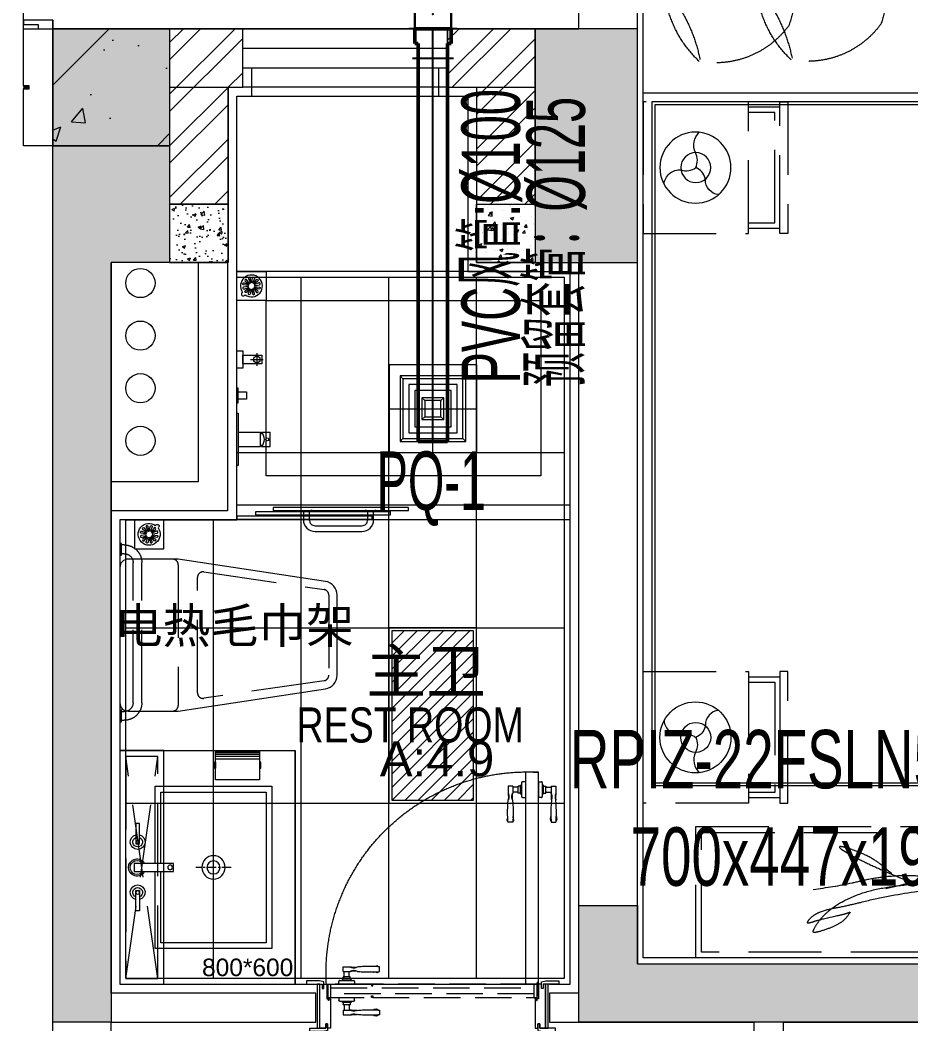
# Model space of a CAD drawing. Extents: x 288658 to 330658, y -27457 to 31943.
# Drawn here: x 293780 to 296827, y 20289 to 23725 of the extents above; entities that cross this region are included whole.
import ezdxf
from ezdxf.enums import TextEntityAlignment as Align

# ---------------------------------------------------------------- set-up
doc = ezdxf.new("R2010")
doc.units = 0
doc.header["$LTSCALE"] = 1000
for name, pattern in [('ACAD_ISO03W100', [30, 12, -18]), ('CENTER', [50.8, 31.75, -6.35, 6.35, -6.35]), ('DASH', [0.35, 0.25, -0.1]), ('M-HIDDEN', [1.875, 1.25, -0.625])]:
    doc.linetypes.add(name, pattern=pattern)
doc.layers.get('0').update_dxf_attribs({"color": 8, "lineweight": 13})
doc.layers.get('Defpoints').update_dxf_attribs({"color": 8, "lineweight": 13})
for name, color, linetype, lineweight in [('__附着_S88-LYGC-YTC-10_SEN147J2_设计区$0$PUB_HATCH', 8, 'Continuous', 13), ('A_SURFACE', 8, 'Continuous', 13), ('ACS_PFG_F2', 31, 'Continuous', 50), ('AD-建筑尺寸', 8, 'Continuous', 13), ('AD-玻璃幕墙、窗', 8, 'Continuous', 13), ('CMDLJ_BZ_SWJ', 3, 'Continuous', 0), ('DOOR', 8, 'Continuous', 13), ('DQ-GZ', 8, 'Continuous', 13), ('DQ-GZ-DASH', 8, 'DASH', 13), ('DQ-GZ-HATCH', 8, 'Continuous', 13), ('E_WINDOW', 8, 'Continuous', 13), ('FC-FLOOR DRAIN【地漏】', 8, 'Continuous', 13), ('FC-分界线', 8, 'Continuous', 13), ('FF-DOOR【门】', 8, 'Continuous', 13), ('FF-DOOR【门套】', 8, 'Continuous', 13), ('FF-FINISH【完成面】', 8, 'Continuous', 13), ('FF-固定家具(吊柜不落地、不到顶)', 8, 'Continuous', 13), ('FF-固定家具(矮柜落地、不到顶)', 8, 'Continuous', 13), ('FF-平面灯具', 8, 'Continuous', 13), ('FF-活动家具', 8, 'Continuous', 13), ('FF1-平面中英文字', 8, 'Continuous', 13), ('FF2-洁具及配件(地坪图不显示)', 8, 'Continuous', 13), ('IFF-FURN-DETAIL', 8, 'Continuous', 13), ('J-金属幕墙', 8, 'Continuous', 13), ('mat', 8, 'Continuous', 13), ('P-ANNO-DIMS', 8, 'Continuous', 13), ('P-平面看线', 8, 'Continuous', 13), ('RC-FIN', 8, 'Continuous', 13), ('RC-LIGHT', 8, 'Continuous', 13), ('RC-天花灯具', 8, 'Continuous', 13), ('WALL', 4, 'Continuous', 13), ('五金', 8, 'Continuous', 13), ('家具图案', 8, 'Continuous', 13), ('洁具', 8, 'Continuous', 13)]:
    doc.layers.add(name, color=color, linetype=linetype, lineweight=lineweight)
for name, color, linetype in [('ACS_PFG_BZ', 3, 'Continuous'), ('ACS_PFG_FCZX', 5, 'CENTER'), ('ACS_PFG_FK', 30, 'Continuous'), ('ACS_PFG_FL', 2, 'Continuous')]:
    doc.layers.add(name, color=color, linetype=linetype)
doc.styles.add('_TCH_WINDOW', font='JZFZ_ENA', dxfattribs={"width": 0.7, "height": 5, "bigfont": 'JZFZ_CNB'})
doc.styles.add('ACS', font='xcsg.shx', dxfattribs={"width": 0.6, "bigfont": 'hztxt.shx'})
doc.styles.add('Arial', font='arial.ttf')
doc.styles.add('CCD-HB', font='hbsmall.shx')
doc.styles.add('CCD_DIM', font='archs.shx', dxfattribs={"width": 0.7})
doc.styles.add('st', font='')
doc.styles.get('st').set_extended_font_data('SimSun')
doc.dimstyles.new('1-50', dxfattribs={"dimscale": 50, "dimtxt": 2.5, "dimasz": 1.5, "dimexe": 1.5, "dimexo": 1.5, "dimgap": 0.6, "dimtad": 1, "dimdec": 0, "dimrnd": 5, "dimzin": 0, "dimdsep": 46, "dimtxsty": 'CCD_DIM', "dimblk": 'ARCHTICK', "dimcen": 0.125, "dimclrd": 44, "dimclre": 44, "dimclrt": 50, "dimadec": 0, "dimazin": 0, "dimtfac": 1, "dimtdec": 0, "dimtix": 1, "dimtmove": 2, "dimatfit": 3, "dimldrblk": 'DOT', "dimfxl": 5, "dimfxlon": 1, "dimtvp": 1, "dimtolj": 1, "dimtzin": 0, "dimarcsym": 0})
pattern_1 = [(45, (0, 0), (-88.388, 88.388), []), (45, (58.93, 0), (-88.388, 88.388), [])]

# ---------------------------------------------------------------- blocks, each defined once
blk = doc.blocks.new('BVCNVBNVBMN')
at = {"linetype": 'ByBlock'}
blk.add_hatch(color=256, dxfattribs=at).paths.add_polyline_path([(199723.8, -56687.7), (199923.8, -56687.7), (199923.8, -56887.7), (201623.8, -56887.7), (201623.8, -57087.7), (199723.8, -57087.7)])
at = {"layer": 'DQ-GZ-HATCH'}
h = blk.add_hatch(dxfattribs=at)
h.set_pattern_fill('ARMORED', color=256, scale=80, style=0)
h.set_pattern_definition([(50, (223967.86, 14106.4), (573.808, -50.2017), [60, -660]), (355, (223967.86, 14106.4), (-111.001, 601.7537), [48, -528]), (100.4514, (224015.7, 14102.24), (462.8075, 551.5516), [50.992, -560.9137]), (46.1842, (223967.86, 14266.4), (853.793, -132.415), [90, -990]), (96.6356, (224039, 14255.4), (747.73, 779.294), [76.488, -841.37]), (351.1842, (223967.9, 14266.4), (747.73, 779.295), [72, -792]), (21, (224047.86, 14226.4), (477.5256, -322.095), [60, -660]), (326, (224047.86, 14226.4), (194.6523, 580.12), [48, -528]), (71.4514, (224087.66, 14199.6), (672.178, 258.0244), [50.992, -560.9137]), (37.5, (223967.86, 14106.42), (9.7279, 266.3151), [0, -521.6, 0, -536, 0, -530]), (7.5, (223967.86, 14106.42), (210.4556, 315.5294), [0, -305.6, 0, -509.6, 0, -202]), (327.5, (223789.46, 14106.42), (427.05795, -18.0439), [0, -200, 0, -624, 0, -828]), (317.5, (223709.46, 14106.42), (466.549, 80.084), [0, -260, 0, -414.4, 0, -588]), (45, (223967.86, 14106.4), (-282.8427, 282.8427), [])])
h.paths.add_polyline_path([(197923.8, -53687.7), (198323.8, -53687.7), (198323.8, -54087.7), (197923.8, -54087.7)])
at = {"layer": 'P-ANNO-DIMS'}
for points in [[(199573.8, -54487.7), (199923.8, -54487.7), (199923.8, -53687.7), (199573.8, -53687.7)], [(198323.8, -54487.7), (198123.8, -54487.7), (198123.8, -57087.7), (197923.8, -57087.7), (197923.8, -54087.7), (198323.8, -54087.7)]]:
    blk.add_hatch(color=256, dxfattribs=at).paths.add_polyline_path(points)
for points in [[(197923.8, -53687.7), (198323.8, -53687.7), (198323.8, -54087.7), (197923.8, -54087.7)], [(199573.8, -54487.7), (199923.8, -54487.7), (199923.8, -53687.7), (199573.8, -53687.7)], [(198323.8, -54487.7), (198123.8, -54487.7), (198123.8, -57087.7), (197923.8, -57087.7), (197923.8, -54087.7), (198323.8, -54087.7)]]:
    blk.add_lwpolyline(points, close=True)
at = {"linetype": 'ByBlock', "elevation": 0}
blk.add_lwpolyline([(199723.8, -56687.7), (199923.8, -56687.7), (199923.8, -56887.7), (201623.8, -56887.7), (201623.8, -57087.7), (199723.8, -57087.7), (199723.8, -56687.7)], close=True, dxfattribs=at)
blk = doc.blocks.new('A$C78EA0098')
at = {"color": 250, "linetype": 'Continuous'}
for p, q in [((68.5, 344.8), (68.5, 301.8)), ((47, 323.3), (90, 323.3))]:
    blk.add_line(p, q, dxfattribs=at)
for p, q in [((5, 75, 0), (81, 75, 0)), ((81, 25, 0), (81, 75, 0)), ((81, 70, 0), (88, 70, 0)), ((84, 75, 0), (114, 75, 0)), ((84, 70, 0), (84, 75, 0)), ((114, 25, 0), (114, 75, 0)), ((5, 25, 0), (81, 25, 0)), ((81, 30, 0), (88, 30, 0)), ((84, 25, 0), (84, 30, 0)), ((84, 25, 0), (114, 25, 0))]:
    blk.add_line(p, q)
for points in [[(0, 353.3), (20, 353.3), (20, 293.3), (0, 293.3)], [(20, 338.3), (85, 338.3), (85, 308.3), (20, 308.3)], [(0, 226), (3, 226), (3, 174), (0, 174)], [(3, 212.5), (33.5, 212.5), (33.5, 187.5), (3, 187.5)], [(0, 140), (5, 140), (5, -40), (0, -40)]]:
    blk.add_lwpolyline(points, close=True)
for centre, radius in [((68.5, 323.3), 11.5), ((104, 50, 0), 5)]:
    blk.add_circle(centre, radius, dxfattribs=at)
blk.add_arc((57.8, 50, 0), 36.3, 316.3972, 43.6028)
blk = doc.blocks.new('A$C6A4338C9')
at = {"layer": 'FF-活动家具', "linetype": 'DASH'}
for centre, radius, start, end in [((326, 221.3), 259.8, 139.7296, 192.1681), ((99.7, 52.9), 337.6, 43.3493, 85.2193), ((78.5, 236.5), 271, 306.2663, 10.6854), ((202.5, 36.9), 202.5, 124.0129, 178.8998), ((142.4, 266.2), 266.3, 237.6781, 291.2226)]:
    blk.add_arc(centre, radius, start, end, dxfattribs=at)
at = {"layer": 'IFF-FURN-DETAIL', "linetype": 'DASH'}
for centre, radius, start, end in [((304, 260.5), 216.9, 144.3394, 220.1355), ((433, 745.2), 472, 229.7764, 258.5941)]:
    blk.add_arc(centre, radius, start, end, dxfattribs=at)
blk = doc.blocks.new('A$C1C4C1B0F')
at = {"color": 250, "linetype": 'Continuous'}
for points in [[(172.9, 160, -0.228099), (174.5, 227.5, 0.317646), (157.1, 319.1)], [(70.1, 38.7, 0.398826), (129.9, 105.2, -0.069197), (130.7, 112.1, -0.240714), (172.9, 160, 0.240714)], [(315.8, 85, 0.414712), (239.7, 150.3, -0.258086), (172.9, 160)]]:
    blk.add_lwpolyline(points, format="xyb", dxfattribs=at)
for centre, radius in [((174.5, 160), 160), ((172.9, 160), 67.5)]:
    blk.add_circle(centre, radius)
blk = doc.blocks.new('A$C51664537')
at = {"layer": 'FF-活动家具', "linetype": 'DASH'}
blk.add_lwpolyline([(360, 450), (360, 0), (0, 0), (0, 450)], close=True, dxfattribs=at)
blk.add_lwpolyline([(468, 18), (468, 0), (495, 0), (495, 450), (468, 450), (468, 432)], dxfattribs=at)
at = {"layer": 'FF-活动家具', "linetype": 'DASH', "elevation": 0}
for points in [[(360, 432), (468, 432), (468, 18), (360, 18)], [(360, 414), (450, 414), (450, 36), (360, 36)]]:
    blk.add_lwpolyline(points, dxfattribs=at)
at = {"layer": 'FF-平面灯具', "linetype": 'DASH', "xscale": 0.759375, "yscale": 0.759375, "zscale": 0.759375, "rotation": 180}
blk.add_blockref('A$C1C4C1B0F', (311.3, 346.5), dxfattribs=at)
blk = doc.blocks.new('锁具横_现代风格')
at = {"layer": 'mat', "color": 252, "linetype": 'ACAD_ISO03W100', "ltscale": 2}
for p, q in [((-4099.2, 1604.7), (-4099.2, 1614.7)), ((-4045.2, 1614.7), (-4099.2, 1614.7)), ((-4089.6, 1601.7), (-4096.2, 1601.7)), ((-4054.8, 1601.7), (-4089.6, 1601.7)), ((-4087.2, 1599.3), (-4087.2, 1598.7)), ((-4085.7, 1597.2), (-4058.7, 1597.2)), ((-4084.2, 1597.2), (-4084.2, 1590.1)), ((-4083.9, 1589.8), (-4060.5, 1589.8)), ((-4060.2, 1597.2), (-4060.2, 1590.1)), ((-4057.2, 1598.7), (-4057.2, 1599.3)), ((-4048.2, 1601.7), (-4054.8, 1601.7)), ((-4045.2, 1614.7), (-4045.2, 1604.7)), ((-4183.9, 1571.2), (-4183.9, 1555)), ((-4183.9, 1571.2), (-4183.9, 1555)), ((-4060.2, 1571.2), (-4084.2, 1571.2)), ((-4060.2, 1555), (-4084.2, 1555)), ((-4060.2, 1571.2), (-4060.2, 1555))]:
    blk.add_line(p, q, dxfattribs=at)
for points in [[(-4084, 1589.8, -0.34884), (-4080.6, 1587.2), (-4080.6, 1571.2)], [(-4060.9, 1589.8, 0.311671), (-4063.8, 1587.2), (-4063.8, 1571.2)], [(-4180.6, 1571.4, -0.28759), (-4174.6, 1574.1, 0.060586), (-4164.5, 1573, -0.212877), (-4163.5, 1572.1)], [(-4180.6, 1554.8, 0.28759), (-4174.6, 1552.1, -0.060586), (-4164.5, 1553.2, 0.212877), (-4163.5, 1554.1)]]:
    blk.add_lwpolyline(points, format="xyb", dxfattribs=at)
for centre, radius, start, end in [((-4096.2, 1604.7), 3, 180, 270), ((-4089.6, 1599.3), 2.4, 0, 90), ((-4085.7, 1598.7), 1.5, 180, 270), ((-4083.9, 1590.1), 0.3, 180, 270), ((-4060.5, 1590.1), 0.3, 270, 0), ((-4058.7, 1598.7), 1.5, 270, 0), ((-4054.8, 1599.3), 2.4, 90, 180), ((-4048.2, 1604.7), 3, 270, 0), ((-4150.3, 1151.7), 420.9, 84.1517, 94.5775), ((-4150.3, 1974.5), 420.9, 265.4225, 275.8483), ((-4096.7, 1594.7), 26.6, 246.1775, 298.0384), ((-4098.6, 1650.8), 80.9, 263.7444, 280.1567), ((-4096.7, 1531.5), 26.6, 61.9616, 113.8225), ((-4098.6, 1475.4), 80.9, 79.8433, 96.2556), ((-4137.3, 596.4), 976.3, 86.8799, 86.8872)]:
    blk.add_arc(centre, radius, start, end, dxfattribs=at)
blk = doc.blocks.new('*U202')
at = {"color": 8, "linetype": 'DASH', "ltscale": 500}
blk.add_arc((64.5, 39.5, 0), 687.3, 356.7087, 93.2913, dxfattribs=at)
at = {"layer": 'DOOR', "linetype": 'Continuous'}
blk.add_lwpolyline([(69.7, 725.6), (69.7, 0), (25, 0), (25, 725.6)], close=True, dxfattribs=at)
at = {"layer": '五金', "color": 3, "xscale": -1, "rotation": 270}
blk.add_blockref('锁具横_现代风格', (-1589.7, 4738.4), dxfattribs=at)
at = {"layer": '五金', "color": 3, "rotation": 90}
blk.add_blockref('锁具横_现代风格', (1684.4, 4738.4), dxfattribs=at)
blk = doc.blocks.new('*U221')
at = {"layer": 'FF-DOOR【门】', "color": 8, "linetype": 'DASH', "ltscale": 0.5}
for p, q in [((-756, 50, 0), (-756, 48.6, 0)), ((-756, 50, 0), (-746, 50, 0)), ((-755.7, 48.3, 0), (-754.8, 48.3, 0)), ((-746.3, 48.3, 0), (-747.2, 48.3, 0)), ((-746, 50, 0), (-746, 48.6, 0)), ((-744, 45), (-744, 0)), ((-48, 45), (-48, 0)), ((-44, 50), (-44, 48.6)), ((-34, 50), (-44, 50)), ((-43.7, 48.3), (-42.8, 48.3)), ((-35.5, 38.9, 0), (-35.5, -0.1, 0)), ((-34.3, 48.3), (-35.2, 48.3)), ((-34, 50), (-34, 48.6)), ((-39.5, -3.1, 0), (-31.5, -3.1, 0)), ((-35.5, -0.1, 0), (-35.5, -7.1, 0))]:
    blk.add_line(p, q, dxfattribs=at)
for points in [[(-754, 45), (-604, 45)], [(-604, 0), (-754, 0), (-754, 45)], [(-604, 45), (-604, 40), (-600, 40), (-600, 45)], [(-600, 45), (-38, 45), (-38, 0), (-600, 0)], [(-48, 33), (-744, 33)], [(-744, 12), (-48, 12)]]:
    blk.add_lwpolyline(points, dxfattribs=at)
at = {"layer": 'FF-DOOR【门】', "color": 8, "linetype": 'DASH', "ltscale": 0.5, "elevation": 0}
blk.add_lwpolyline([(-751.9, 50), (-750.1, 50), (-750.1, 55.3), (-751.9, 55.3)], close=True, dxfattribs=at)
at = {"layer": 'FF-DOOR【门】', "color": 8, "linetype": 'DASH', "ltscale": 0.5}
for points in [[(-604, 40), (-600, 40), (-600, 45.5), (-604, 45.5)], [(-38.1, 50), (-39.9, 50), (-39.9, 55.3), (-38.1, 55.3)], [(-604, 5), (-600, 5), (-600, -0.5), (-604, -0.5)]]:
    blk.add_lwpolyline(points, close=True, dxfattribs=at)
at = {"layer": 'FF-DOOR【门】', "color": 8, "linetype": 'DASH', "ltscale": 0.5, "elevation": 0}
blk.add_lwpolyline([(-37.5, -0.9), (-37.5, 38.9), (-33.5, 38.9), (-33.5, -0.9)], dxfattribs=at)
at = {"layer": 'FF-DOOR【门】', "color": 8, "linetype": 'DASH', "ltscale": 0.5}
for radius in [3, 2.5]:
    blk.add_circle((-35.5, -3.1, 0), radius, dxfattribs=at)
for centre in [(-751, 48.8, 0), (-39, 48.8)]:
    blk.add_arc(centre, 3.84, 188.5071, 351.4929, dxfattribs=at)
for centre, major_axis in [((-755.7, 48.6, 0), (0.212, 0.212)), ((-746.3, 48.6, 0), (-0.212, 0.212))]:
    blk.add_ellipse(centre, major_axis=major_axis, ratio=1, start_param=2.356194, end_param=3.926991, dxfattribs=at)
at = {"layer": 'FF-DOOR【门】', "color": 8, "linetype": 'DASH', "ltscale": 0.5, "extrusion": (0, 0, -1)}
for centre, major_axis in [((-43.7, 48.6), (0.212, 0.212)), ((-34.3, 48.6), (-0.212, 0.212))]:
    blk.add_ellipse(centre, major_axis=major_axis, ratio=1, start_param=2.356194, end_param=3.926991, dxfattribs=at)
at = {"layer": 'FF-DOOR【门套】', "elevation": 0}
for points in [[(-815, 150), (-761, 150), (-761, 135), (-755, 135), (-755, 150), (-755, 158), (-770, 162), (-770, 162), (-815, 162), (-815, 150)], [(-745, 150), (-755, 150), (-755, 135), (-761, 135), (-761, 150), (-781, 150), (-781, 0), (-773, 0), (-773, 15), (-767, 15), (-767, 0), (-757, 0), (-757, 50), (-745, 50), (-745, 150)], [(-827, 0), (-773, 0), (-773, 15), (-767, 15), (-767, 0), (-767, -8), (-782, -12), (-782, -12), (-827, -12), (-827, 0)]]:
    blk.add_lwpolyline(points, dxfattribs=at)
blk.add_lwpolyline([(-781, 0), (-790, 0), (-790, 150), (-781, 150)], close=True, dxfattribs=at)
at = {"layer": 'FF-DOOR【门套】'}
for points in [[(-45, 150), (-35, 150), (-35, 135), (-29, 135), (-29, 150), (-9, 150), (-9, 0), (-17, 0), (-17, 15), (-23, 15), (-23, 0), (-33, 0), (-33, 50), (-45, 50), (-45, 150)], [(25, 150), (-29, 150), (-29, 135), (-35, 135), (-35, 150), (-35, 158), (-20, 162), (-20, 162), (25, 162), (25, 150)], [(37, 0), (-17, 0), (-17, 15), (-23, 15), (-23, 0), (-23, -8), (-8, -12), (-8, -12), (37, -12), (37, 0)]]:
    blk.add_lwpolyline(points, dxfattribs=at)
blk.add_lwpolyline([(0, 0), (-9, 0), (-9, 150), (0, 150)], close=True, dxfattribs=at)
at = {"layer": 'FF-DOOR【门】', "color": 8, "linetype": 'DASH', "ltscale": 0.5, "rotation": 180}
blk.add_blockref('锁具横_现代风格', (-4761.3, 1659.7), dxfattribs=at)
at = {"layer": 'FF-DOOR【门】', "color": 8, "linetype": 'DASH', "ltscale": 0.5, "xscale": -1}
blk.add_blockref('锁具横_现代风格', (-4761.3, -1614.7), dxfattribs=at)
blk = doc.blocks.new('A$C44124FD7')
at = {"linetype": 'M-HIDDEN', "ltscale": 100}
for points in [[(-229.4, 53), (-368, 160.4), (-546, 231.1), (193, -93.9), (679.3, -101.2)], [(-746, -45.9), (-490.3, -2.3), (-389.8, 20.6), (679.3, -101.2)]]:
    blk.add_spline(points, degree=3, dxfattribs=at)
for points, knots in [([(-505.4, -195.4), (-544.6, -213), (-706.5, -240), (-798.8, -278.3), (-736.7, -188.6), (-541.1, -158.5), (-209.8, -66.5), (140.5, -41.1), (482.4, 66.1), (697.1, 115.5), (650.3, 138.3)], [469.144191, 469.144191, 469.144191, 469.144191, 629.773552, 696.505214, 752.017965, 948.095382, 1186.317529, 2179.389454, 2466.683958, 2714.665513, 2714.665513, 2714.665513, 2714.665513]), ([(-505.4, -195.4), (-518.1, -215.5), (-547.6, -262.2), (-655, -309), (-753.8, -334.1), (-707.6, -228.1), (-420.6, -3.7), (41.5, -38.4), (994.6, 257.9), (224.7, 75.7), (-271.2, -41.7)], [48.667496, 48.667496, 48.667496, 48.667496, 139.067375, 264.507202, 310.537204, 328.547482, 634.65555, 1480.931284, 2138.888343, 3330.250424, 3330.250424, 3330.250424, 3330.250424])]:
    blk.add_open_spline(points, degree=3, knots=knots, dxfattribs=at)
blk = doc.blocks.new('*U203')
at = {"color": 0}
blk.add_lwpolyline([(-70.7, -70.7), (0, -141.4), (70.7, -70.7), (0, 0)], close=True, dxfattribs=at)
at = {"color": 8}
for points in [[(6, -107.7), (6, -110.7, -1), (-6, -110.7), (-6, -107.7, -12.419481)], [(-27.3, -74.3, -0.988066), (-27.4, -67.1), (-12.2, -69.1, -0.836042), (-12.3, -72.3)], [(-21.8, -54, 0.988066), (-25.6, -60.2), (-11.4, -66, 0.836042), (-9.8, -63.2)], [(-16.7, -48.9, -0.988066), (-10.5, -45.2), (-4.7, -59.3, -0.836042), (-7.5, -60.9)], [(3.5, -43.4, 0.988066), (-3.7, -43.3), (-1.6, -58.5, 0.836042), (1.6, -58.4)], [(16.7, -48.8, 0.988066), (10.5, -45.1), (4.7, -59.3, 0.836042), (7.5, -60.9)], [(21.9, -54, -0.988066), (25.6, -60.2), (11.4, -66, -0.836042), (9.8, -63.2)], [(27.3, -67.2, -0.988066), (27.4, -74.4), (12.2, -72.3, -0.836042), (12.3, -69.1)], [(-21.9, -87.4, -0.988066), (-25.6, -81.2), (-11.4, -75.4, -0.836042), (-9.8, -78.2)], [(-16.7, -92.6, 0.988066), (-10.5, -96.3), (-4.7, -82.1, 0.836042), (-7.5, -80.6)], [(-3.6, -98, 0.988066), (3.7, -98.1), (1.6, -82.9, 0.836042), (-1.6, -83)], [(16.7, -92.6, -0.988066), (10.5, -96.3), (4.7, -82.1, -0.836042), (7.5, -80.5)], [(21.8, -87.4, 0.988066), (25.5, -81.2), (11.4, -75.4, 0.836042), (9.8, -78.2)]]:
    blk.add_lwpolyline(points, format="xyb", close=True, dxfattribs=at)
blk = doc.blocks.new('BVMBMM')
at = {"layer": 'FF-活动家具', "linetype": 'DASH'}
for points in [[(84058.5, 31034.5), (84058.5, 31044.5, -0.414214), (84118.5, 31104.5), (84598.5, 31104.5, -0.414214), (84658.5, 31044.5), (84658.5, 31034.5)], [(84088.5, 31034.5), (84088.5, 31044.5, -0.414214), (84118.5, 31074.5), (84598.5, 31074.5, -0.414214), (84628.5, 31044.5), (84628.5, 31034.5)]]:
    blk.add_lwpolyline(points, format="xyb", dxfattribs=at)
for points in [[(84053.5, 31029.5), (84053.5, 31034.5), (84093.5, 31034.5), (84093.5, 31029.5)], [(84623.5, 31029.5), (84623.5, 31034.5), (84663.5, 31034.5), (84663.5, 31029.5)]]:
    blk.add_lwpolyline(points, close=True, dxfattribs=at)
blk = doc.blocks.new('trytytyutyutry')
at = {"layer": 'FF-DOOR【门】', "ltscale": 0.5, "extrusion": (-3.20822e-09, -5.10628e-11, 1), "elevation": 0}
for points in [[(91173.3, 27635.5), (91173.3, 27630.5), (91138.3, 27630.5), (91138.3, 27635.5)], [(91358.3, 27635.5), (91358.3, 27630.5), (91393.3, 27630.5), (91393.3, 27635.5)]]:
    blk.add_lwpolyline(points, dxfattribs=at)
for points in [[(91385.8, 27630.5), (91385.8, 27601.5, -0.414214), (91345.8, 27561.5), (91185.8, 27561.5, -0.414214), (91145.8, 27601.5), (91145.8, 27630.5)], [(91365.8, 27630.5), (91365.8, 27601.5, -0.414214), (91345.8, 27581.5), (91185.8, 27581.5, -0.414214), (91165.8, 27601.5), (91165.8, 27630.5)]]:
    blk.add_lwpolyline(points, format="xyb", dxfattribs=at)
blk = doc.blocks.new('_ArchTick')
at = {"color": 0, "linetype": 'ByBlock', "const_width": 0.15}
blk.add_lwpolyline([(-0.5, -0.5), (0.5, 0.5)], dxfattribs=at)
blk = doc.blocks.new('*D256')
at = {"layer": 'AD-建筑尺寸', "color": 44, "lineweight": -2, "transparency": 16777216}
for p, q in [((293641.6, 23594.8), (293316.6, 23594.8)), ((293391.6, 22994.8), (293391.6, 23594.8)), ((293641.6, 22994.8), (293316.6, 22994.8))]:
    blk.add_line(p, q, dxfattribs=at)
at = {"layer": 'Defpoints', "color": 0, "transparency": 16777216}
for p in [(293391.6, 23594.8), (295891.6, 23594.8), (295891.6, 22994.8)]:
    blk.add_point(p, dxfattribs=at)
at = {"layer": 'AD-建筑尺寸', "color": 44, "lineweight": -2, "transparency": 16777216, "xscale": 75, "yscale": 75, "zscale": 75}
for p, rotation in [((293391.6, 23594.8), 90), ((293391.6, 22994.8), 270)]:
    blk.add_blockref('_ArchTick', p, dxfattribs=dict(at, rotation=rotation))
at = {"layer": 'AD-建筑尺寸', "color": 50, "transparency": 16777216, "insert": (293299.1, 23294.8), "char_height": 125, "attachment_point": 5, "rotation": 90, "style": 'CCD_DIM'}
blk.add_mtext('\\A1;600', dxfattribs=at)
blk = doc.blocks.new('_Dot')
at = {"color": 0, "linetype": 'ByBlock', "lineweight": -2}
blk.add_line((-0.5, 0), (-1, 0), dxfattribs=at)
at = {"color": 0, "linetype": 'ByBlock', "const_width": 0.5}
blk.add_lwpolyline([(-0.25, 0, 1), (0.25, 0, 1)], format="xyb", close=True, dxfattribs=at)
blk = doc.blocks.new('*D257')
at = {"layer": 'AD-建筑尺寸', "color": 44, "lineweight": -2, "transparency": 16777216}
for p, q in [((293641.6, 24194.8), (293316.6, 24194.8)), ((293391.6, 23594.8), (293391.6, 24194.8)), ((293641.6, 23594.8), (293316.6, 23594.8))]:
    blk.add_line(p, q, dxfattribs=at)
at = {"layer": 'Defpoints', "color": 0, "transparency": 16777216}
for p in [(293391.6, 24194.8), (295891.6, 24194.8), (295891.6, 23594.8)]:
    blk.add_point(p, dxfattribs=at)
at = {"layer": 'AD-建筑尺寸', "color": 44, "lineweight": -2, "transparency": 16777216, "xscale": 75, "yscale": 75, "zscale": 75}
for p, rotation in [((293391.6, 24194.8), 90), ((293391.6, 23594.8), 270)]:
    blk.add_blockref('_ArchTick', p, dxfattribs=dict(at, rotation=rotation))
at = {"layer": 'AD-建筑尺寸', "color": 50, "transparency": 16777216, "insert": (293299.1, 23894.8), "char_height": 125, "attachment_point": 5, "rotation": 90, "style": 'CCD_DIM'}
blk.add_mtext('\\A1;600', dxfattribs=at)
blk = doc.blocks.new('A$C76F46161')
at = {"ltscale": 100}
h = blk.add_hatch(dxfattribs=at)
h.set_pattern_fill('ANSI31', color=250, scale=10)
h.set_pattern_definition([(45, (290, 10), (-22.4506, 22.4506), [])])
h.paths.add_polyline_path([(10, -290), (290, -290), (290, 290), (10, 290)])
for points in [[(0, -300), (300, -300), (300, 300), (0, 300)], [(10, -290), (290, -290), (290, 290), (10, 290)]]:
    blk.add_lwpolyline(points, close=True)
blk = doc.blocks.new('方形抽气百叶口')
at = {"color": 8, "linetype": 'ByBlock', "lineweight": -2, "ltscale": 0.5}
for p, q in [((0, -300), (0, 300)), ((-225, 225), (-205, 205)), ((205, 205), (225, 225)), ((-75, 75), (-55, 55)), ((55, 55), (75, 75)), ((-300, 0), (300, 0)), ((-75, -75), (-55, -55)), ((55, -55), (75, -75)), ((-225, -225), (-205, -205)), ((205, -205), (225, -225))]:
    blk.add_line(p, q, dxfattribs=at)
at = {"color": 0, "linetype": 'ByBlock', "lineweight": -2, "ltscale": 0.5}
for points in [[(-300, -300), (300, -300), (300, 300), (-300, 300)], [(-205, -205), (205, -205), (205, 205), (-205, 205)]]:
    blk.add_lwpolyline(points, close=True, dxfattribs=at)
at = {"color": 8, "linetype": 'ByBlock', "lineweight": -2, "ltscale": 0.5}
for points in [[(-225, -225), (225, -225), (225, 225), (-225, 225)], [(-165, -165), (165, -165), (165, 165), (-165, 165)], [(-125, -125), (125, -125), (125, 125), (-125, 125)], [(-75, -75), (75, -75), (75, 75), (-75, 75)], [(-55, -55), (55, -55), (55, 55), (-55, 55)]]:
    blk.add_lwpolyline(points, close=True, dxfattribs=at)
blk = doc.blocks.new('A$C3A426A7C')
at = {"layer": 'DQ-GZ-HATCH'}
blk.add_hatch(color=8, dxfattribs=at).paths.add_polyline_path([(-100, 23700), (300, 23700), (300, 23300), (-100, 23300)])
at = {"layer": 'DQ-GZ-DASH', "linetype": 'ByBlock'}
blk.add_lwpolyline([(-100, 23700), (300, 23700), (300, 23300), (-100, 23300)], close=True, dxfattribs=at)
blk = doc.blocks.new('A$C00F337EA')
h = blk.add_hatch()
h.set_pattern_fill('混凝土', color=9, scale=15, style=0)
h.set_pattern_definition([(50, (-280658.3, -137612.36), (107.589027, -9.41282), [11.25, -123.75]), (355, (-280658.3, -137612.36), (-20.8127, 112.82882), [9, -99]), (100.4514, (-280649.33, -137613.15), (86.776407, 103.41593), [9.56103, -105.171317]), (46.1842, (-280658.3, -137582.36), (160.08616, -24.82785), [16.875, -185.625]), (96.6356, (-280644.96, -137584.43), (140.199406, 146.11768), [14.34154, -157.75695]), (351.1842, (-280658.3, -137582.36), (140.19929, 146.11779), [13.5, -148.5]), (21, (-280643.3, -137589.86), (89.536058, -60.392834), [11.25, -123.75]), (326, (-280643.3, -137589.86), (36.4973, 108.772507), [9, -99]), (71.4514, (-280635.84, -137594.9), (126.033394, 48.379575), [9.56103, -105.171317]), (37.5, (-280658.3, -137612.364), (1.8239783, 49.934078), [0, -97.8, 0, -100.5, 0, -99.375]), (7.5, (-280658.3, -137612.364), (39.460431, 59.161757), [0, -57.3, 0, -95.55, 0, -37.875]), (327.5, (-280691.75, -137612.364), (80.0733654, -3.383231), [0, -37.5, 0, -117, 0, -155.25]), (317.5, (-280706.75, -137612.364), (87.477925, 15.015747), [0, -48.75, 0, -77.7, 0, -110.25])])
h.paths.add_polyline_path([(0, 200), (200, 200), (200, 0), (0, 0)])
h = blk.add_hatch()
h.set_pattern_fill('混凝土', color=9, scale=15, style=0)
h.set_pattern_definition([(50, (-280775.71, -137612.36), (107.589027, -9.41282), [11.25, -123.75]), (355, (-280775.71, -137612.36), (-20.8127, 112.82882), [9, -99]), (100.4514, (-280766.75, -137613.15), (86.776407, 103.41593), [9.56103, -105.171317]), (46.1842, (-280775.71, -137582.36), (160.08616, -24.82785), [16.875, -185.625]), (96.6356, (-280762.37, -137584.43), (140.199406, 146.11768), [14.34154, -157.75695]), (351.1842, (-280775.71, -137582.36), (140.19929, 146.11779), [13.5, -148.5]), (21, (-280760.71, -137589.86), (89.536058, -60.392834), [11.25, -123.75]), (326, (-280760.71, -137589.86), (36.4973, 108.772507), [9, -99]), (71.4514, (-280753.25, -137594.9), (126.033394, 48.379575), [9.56103, -105.171317]), (37.5, (-280775.714, -137612.364), (1.8239783, 49.934078), [0, -97.8, 0, -100.5, 0, -99.375]), (7.5, (-280775.714, -137612.364), (39.460431, 59.161757), [0, -57.3, 0, -95.55, 0, -37.875]), (327.5, (-280809.164, -137612.364), (80.0733654, -3.383231), [0, -37.5, 0, -117, 0, -155.25]), (317.5, (-280824.164, -137612.364), (87.477925, 15.015747), [0, -48.75, 0, -77.7, 0, -110.25])])
h.paths.add_polyline_path([(1250, 200), (1050, 200), (1050, 0), (1250, 0)])
at = {"layer": '__附着_S88-LYGC-YTC-10_SEN147J2_设计区$0$PUB_HATCH'}
h = blk.add_hatch(dxfattribs=at)
h.set_pattern_fill('金属', color=256, scale=50, style=0)
h.set_pattern_definition(pattern_1)
h.paths.add_polyline_path([(250, 600), (250, 800), (0, 800), (0, 200), (200, 200), (200, 600)])
h = blk.add_hatch(dxfattribs=at)
h.set_pattern_fill('金属', color=256, scale=50, style=0)
h.set_pattern_definition(pattern_1)
h.paths.add_polyline_path([(950, 600), (1050, 600), (1050, 200), (1250, 200), (1250, 800), (950, 800)])
at = {"layer": 'DQ-GZ'}
for points in [[(200, 200), (0, 200), (0, 0), (200, 0)], [(1050, 200), (1250, 200), (1250, 0), (1050, 0)]]:
    blk.add_lwpolyline(points, close=True, dxfattribs=at)
at = {"layer": 'WALL'}
for p, q in [((250, 800), (0, 800)), ((0, 800), (0, 200)), ((250, 600), (250, 800)), ((1250, 800), (950, 800)), ((950, 800), (950, 600)), ((1250, 200), (1250, 800)), ((200, 200), (200, 600)), ((200, 600), (250, 600)), ((950, 600), (1050, 600)), ((1050, 600), (1050, 200)), ((0, 200), (200, 200)), ((1050, 200), (1250, 200))]:
    blk.add_line(p, q, dxfattribs=at)
blk = doc.blocks.new('A$C2075101F')
at = {"layer": 'FF2-洁具及配件(地坪图不显示)', "color": 250, "linetype": 'DASH', "ltscale": 200}
for p, q in [((75, -70), (-75, -70)), ((75, -79.3), (-75, -79.3)), ((75, -85.9), (-75, -85.9)), ((75, -91.8), (-75, -91.8)), ((75, -96), (-75, -96))]:
    blk.add_line(p, q, dxfattribs=at)
at = {"layer": 'FF2-洁具及配件(地坪图不显示)', "linetype": 'DASH', "ltscale": 200}
for points in [[(75, 0), (-75, 0), (-75, -100), (75, -100)], [(-80, -40), (-80, -60), (-75, -60), (-75, -40)], [(80, -40), (80, -60), (75, -60), (75, -40)]]:
    blk.add_lwpolyline(points, close=True, dxfattribs=at)
blk = doc.blocks.new('A$C124469A7')
at = {"color": 250, "linetype": 'CENTER', "ltscale": 0.001}
for p, q in [((-22.5, 60), (-22.5, -60)), ((-82.5, 0), (37.5, 0))]:
    blk.add_line(p, q, dxfattribs=at)
for points in [[(-9, -200), (255.3, -200), (255.3, 200), (-300.3, 200), (-300.3, -200), (-36.9, -200)], [(-9, -180), (235.3, -180), (235.3, 180), (-280.3, 180), (-280.3, -180), (-36.9, -180)]]:
    blk.add_lwpolyline(points)
for points in [[(-9, -136.5), (-9, -271.4), (-36.9, -271.4), (-36.9, -136.5)], [(-170.8, -265.5), (-101.9, -265.5), (-101.9, -253.2), (-170.8, -253.2)], [(127.3, -265.5), (58.4, -265.5), (58.4, -253.2), (127.3, -253.2)]]:
    blk.add_lwpolyline(points, close=True)
blk.add_circle((-22.5, 0), 40)
at = {"color": 250}
for centre, radius in [((-22.5, 0), 22.5), ((-22.4, -148.6), 7.98), ((-108.1, -259.3, 0), 6.17), ((64.6, -259.3, 0), 6.17)]:
    blk.add_circle(centre, radius, dxfattribs=at)
for centre, radius, start, end in [((-108.1, -259.3), 25.4, 194.0486, 165.9514), ((-22.8, -261.4), 29.3, 118.9635, 62.0196), ((64.6, -259.3), 25.4, 14.0486, 345.9514)]:
    blk.add_arc(centre, radius, start, end)
for centre, radius, start, end in [((-108.1, -259.3), 16.6, 201.7986, 158.2014), ((-22.8, -261.4), 23.8, 126.5929, 54.721), ((64.6, -259.3), 16.6, 21.7986, 338.2014)]:
    blk.add_arc(centre, radius, start, end, dxfattribs=at)
blk = doc.blocks.new('GDG')
at = {"layer": 'FF2-洁具及配件(地坪图不显示)'}
blk.add_lwpolyline([(522752.4, 56581.9, 0.428333), (522723.9, 56553.4), (522723.9, 56382.6), (522799.8, 55878.5, 0.366124), (522846.7, 55838.9), (523121.1, 55838.9, 0.366124), (523167.9, 55878.5), (523243.9, 56382.6), (523243.9, 56553.4, 0.415921), (523215.4, 56581.9)], format="xyb", close=True, dxfattribs=at)
at = {"layer": 'FF2-洁具及配件(地坪图不显示)', "linetype": 'DASH'}
blk.add_lwpolyline([(523224.9, 56382.6), (522742.9, 56382.6)], dxfattribs=at)
blk.add_lwpolyline([(523121.1, 55867.4), (522846.7, 55867.4, -0.366124), (522827.9, 55883.3), (522767.6, 56294.4, -0.463996), (522786.4, 56316.6), (523181.4, 56316.6, -0.463996), (523200.1, 56294.4), (523139.8, 55883.3, -0.366124), (523121.1, 55867.4)], format="xyb", dxfattribs=at)
for centre, start, end in [((522742.9, 56401.6), 180, 270), ((523224.9, 56401.6), 270, 0)]:
    blk.add_arc(centre, 19, start, end, dxfattribs=at)
blk = doc.blocks.new('H-DTDFFS-7-H')
for p, q in [((-0.5, 0.5), (-0.5, -0.5)), ((-0.5, 0.5), (0.5, 0.5)), ((-0.5, -0.5), (0.5, -0.5))]:
    blk.add_line(p, q)
blk.add_point((0, 0))
mesh = blk.add_polymesh((2, 7))
for k, corner in enumerate([(0.5, -0.6), (0.5, -0.4), (0.5, -0.2), (0.5, 0), (0.5, 0.2), (0.5, 0.4), (0.5, 0.6), (0.5, -0.6, 1), (0.5, -0.4, 1), (0.5, -0.2, 1), (0.5, 0, 1), (0.5, 0.2, 1), (0.5, 0.4, 1), (0.5, 0.6, 1)]):
    mesh.set_mesh_vertex(divmod(k, 7), corner)
mesh = blk.add_polymesh((2, 7))
for k, corner in enumerate([(-0.5, -0.5), (-0.5, -0.333), (-0.5, -0.167), (-0.5, 0), (-0.5, 0.167), (-0.5, 0.333), (-0.5, 0.5), (-0.5, -0.5, 1), (-0.5, -0.333, 1), (-0.5, -0.167, 1), (-0.5, 0, 1), (-0.5, 0.167, 1), (-0.5, 0.333, 1), (-0.5, 0.5, 1)]):
    mesh.set_mesh_vertex(divmod(k, 7), corner)
mesh = blk.add_polymesh((2, 7))
for k, corner in enumerate([(-0.5, 0.5), (-0.5, 0.5), (-0.25, 0.5), (0, 0.5), (0.25, 0.5), (0.5, 0.5), (0.5, 0.5), (-0.5, 0.5, 1), (-0.5, 0.5, 1), (-0.25, 0.5, 1), (0, 0.5, 1), (0.25, 0.5, 1), (0.5, 0.5, 1), (0.5, 0.5, 1)]):
    mesh.set_mesh_vertex(divmod(k, 7), corner)
mesh = blk.add_polymesh((2, 7))
for k, corner in enumerate([(0.5, -0.5), (0.5, -0.5), (0.25, -0.5), (0, -0.5), (-0.25, -0.5), (-0.5, -0.5), (-0.5, -0.5), (0.5, -0.5, 1), (0.5, -0.5, 1), (0.25, -0.5, 1), (0, -0.5, 1), (-0.25, -0.5, 1), (-0.5, -0.5, 1), (-0.5, -0.5, 1)]):
    mesh.set_mesh_vertex(divmod(k, 7), corner)
blk = doc.blocks.new('Bianjing.15517A79-4626-41F3-BC17-10A8AF6F6618')
at = {"layer": 'ACS_PFG_F2'}
for p, q in [((-62.5, 50), (-62.5, 100)), ((62.5, 50), (62.5, 100)), ((-50, 50), (-62.5, 50)), ((-50, 0), (-50, 50)), ((50, 0), (50, 50)), ((50, 50), (62.5, 50))]:
    blk.add_line(p, q, dxfattribs=at)
at = {"layer": 'ACS_PFG_FL'}
for p, q in [((-82.5, 100), (82.5, 100)), ((70, 0), (-70, 0))]:
    blk.add_line(p, q, dxfattribs=at)

msp = doc.modelspace()

# ---------------------------------------------------------------- hatches: boundary and pattern name
h = msp.add_hatch()
h.set_pattern_fill('混凝土', color=256, scale=15, style=0)
h.set_pattern_definition([(50, (13633.33, -114717.57), (107.589027, -9.41282), [11.25, -123.75]), (355, (13633.33, -114717.57), (-20.8127, 112.82882), [9, -99]), (100.4514, (13642.29, -114718.36), (86.776407, 103.41593), [9.56103, -105.171317]), (46.1842, (13633.33, -114687.57), (160.08616, -24.82785), [16.875, -185.625]), (96.6356, (13646.67, -114689.64), (140.199406, 146.11768), [14.34154, -157.75695]), (351.1842, (13633.33, -114687.57), (140.19929, 146.11779), [13.5, -148.5]), (21, (13648.33, -114695.07), (89.536058, -60.392834), [11.25, -123.75]), (326, (13648.33, -114695.07), (36.4973, 108.772507), [9, -99]), (71.4514, (13655.79, -114700.1), (126.033394, 48.379575), [9.56103, -105.171317]), (37.5, (13633.326, -114717.572), (1.8239783, 49.934078), [0, -97.8, 0, -100.5, 0, -99.375]), (7.5, (13633.326, -114717.57), (39.460431, 59.161757), [0, -57.3, 0, -95.55, 0, -37.875]), (327.5, (13599.876, -114717.572), (80.0733654, -3.383231), [0, -37.5, 0, -117, 0, -155.25]), (317.5, (13584.876, -114717.57), (87.477925, 15.015747), [0, -48.75, 0, -77.7, 0, -110.25])])
h.paths.add_polyline_path([(294291.6, 23094.8), (294491.6, 23094.8), (294491.6, 22894.8), (294291.6, 22894.8)])
h = msp.add_hatch()
h.set_pattern_fill('混凝土', color=256, scale=15, style=0)
h.set_pattern_definition([(50, (13515.91, -114717.57), (107.589027, -9.41282), [11.25, -123.75]), (355, (13515.91, -114717.57), (-20.8127, 112.82882), [9, -99]), (100.4514, (13524.88, -114718.36), (86.776407, 103.41593), [9.56103, -105.171317]), (46.1842, (13515.91, -114687.57), (160.08616, -24.82785), [16.875, -185.625]), (96.6356, (13529.25, -114689.64), (140.199406, 146.11768), [14.34154, -157.75695]), (351.1842, (13515.91, -114687.57), (140.19929, 146.11779), [13.5, -148.5]), (21, (13530.91, -114695.07), (89.536058, -60.392834), [11.25, -123.75]), (326, (13530.91, -114695.07), (36.4973, 108.772507), [9, -99]), (71.4514, (13538.37, -114700.1), (126.033394, 48.379575), [9.56103, -105.171317]), (37.5, (13515.91, -114717.572), (1.8239783, 49.934078), [0, -97.8, 0, -100.5, 0, -99.375]), (7.5, (13515.91, -114717.57), (39.460431, 59.161757), [0, -57.3, 0, -95.55, 0, -37.875]), (327.5, (13482.46, -114717.572), (80.0733654, -3.383231), [0, -37.5, 0, -117, 0, -155.25]), (317.5, (13467.46, -114717.57), (87.477925, 15.015747), [0, -48.75, 0, -77.7, 0, -110.25])])
h.paths.add_polyline_path([(295541.6, 23094.8), (295341.6, 23094.8), (295341.6, 22894.8), (295541.6, 22894.8)])
at = {"layer": 'RC-FIN', "linetype": 'ByBlock'}
h = msp.add_hatch(dxfattribs=at)
h.set_pattern_fill('_USER,_O', color=256, scale=300, angle=90, pattern_type=0)
h.set_pattern_definition([(90, (295641.62, 20444.8), (-300, 2e-14), [])])
h.paths.add_polyline_path([(294141.6, 22014.8), (294521.6, 22014.8), (294521.6, 22844.8), (295641.6, 22844.8), (295641.6, 20444.8), (294141.6, 20444.8)])
h = msp.add_hatch(dxfattribs=at)
h.set_pattern_fill('_USER,_O', color=256, scale=600, pattern_type=0)
h.set_pattern_definition([(0, (295642.4, 20444.8), (0, 600), [])])
h.paths.add_polyline_path([(294141.6, 22014.8), (294521.6, 22014.8), (294521.6, 22844.8), (295641.6, 22844.8), (295641.6, 20444.8), (294141.6, 20444.8)])

# ---------------------------------------------------------------- linework, layer by layer
at = {"extrusion": (0, 0, -1)}
for p, q in [((295242.2, 23694.8), (294542.2, 23694.8)), ((294542.2, 23494.8), (294542.2, 23694.8)), ((295242.2, 23494.8), (295242.2, 23694.8))]:
    msp.add_line(p, q, dxfattribs=at)
at = {"layer": 'A_SURFACE'}
msp.add_lwpolyline([(293791.6, 23489.8), (293811.6, 23489.8), (293811.6, 23499.8), (293791.6, 23499.8), (293791.6, 23694.8), (293891.6, 23694.8), (293891.6, 23294.8), (293791.6, 23294.8)], close=True, dxfattribs=at)
at = {"layer": 'ACS_PFG_F2'}
for p, q in [((295129.9, 23694.8, 0), (295254.9, 23694.8, 0)), ((295142.4, 22282.3), (295142.4, 23594.8)), ((295242.4, 22282.3), (295242.4, 23594.8)), ((295242.4, 22282.3), (295142.4, 22282.3))]:
    msp.add_line(p, q, dxfattribs=at)
at = {"layer": 'ACS_PFG_FCZX'}
for p, q in [((295192.4, 23594.8), (295192.4, 23694.8)), ((295192.4, 22282.3), (295192.4, 23594.8))]:
    msp.add_line(p, q, dxfattribs=at)
at = {"layer": 'AD-玻璃幕墙、窗', "extrusion": (0, 0, -1)}
for p, q in [((294542.2, 23628.1), (295242.2, 23628.1)), ((294542.2, 23561.5), (295242.2, 23561.5))]:
    msp.add_line(p, q, dxfattribs=at)
at = {"layer": 'AD-玻璃幕墙、窗', "elevation": 0}
msp.add_lwpolyline([(294542.2, 23694.8), (295242.2, 23694.8), (295242.2, 23494.8), (294542.2, 23494.8)], close=True, dxfattribs=at)
at = {"layer": 'FC-分界线', "ltscale": 300}
for p, q in [((295661.6, 22064.8), (294521.6, 22064.8)), ((295661.6, 22014.8, 0), (294521.6, 22014.8))]:
    msp.add_line(p, q, dxfattribs=at)
at = {"layer": 'FC-分界线', "ltscale": 300, "elevation": 0}
msp.add_lwpolyline([(294621.6, 22764.8), (295561.6, 22764.8), (295561.6, 22164.8), (294621.6, 22164.8)], close=True, dxfattribs=at)
at = {"layer": 'FF-DOOR【门】'}
for points in [[(294984.2, 22027.1), (294521.6, 22027.1), (294521.6, 22017.1), (294984.2, 22017.1)], [(295047.5, 22041.3), (294584.9, 22041.3), (294584.9, 22031.3), (295047.5, 22031.3)], [(295108.8, 22056.2), (294646.2, 22056.2), (294646.2, 22046.2), (295108.8, 22046.2)]]:
    msp.add_lwpolyline(points, close=True, dxfattribs=at)
at = {"layer": 'FF-FINISH【完成面】', "linetype": 'ByBlock'}
for p, q in [((294291.6, 23494.8), (294291.6, 22994.8)), ((295311.6, 22864.8), (294521.6, 22864.8))]:
    msp.add_line(p, q, dxfattribs=at)
at = {"layer": 'FF-FINISH【完成面】'}
for p, q in [((294521.6, 22014.8), (294121.6, 22014.8)), ((294121.6, 22014.8, 0), (294121.6, 20424.8)), ((294121.6, 20424.8), (294791.6, 20424.8))]:
    msp.add_line(p, q, dxfattribs=at)
for points in [[(297611.6, 20514.8), (295911.6, 20514.8), (295911.6, 24074.8), (298671.6, 24074.8), (298671.6, 21378.6)], [(295211.6, 23561.5), (295211.6, 23464.8)], [(295311.6, 23464.8), (295311.6, 22864.8), (295661.6, 22864.8)], [(295591.6, 20424.8), (295661.6, 20424.8), (295661.6, 22864.8)]]:
    msp.add_lwpolyline(points, dxfattribs=at)
at = {"layer": 'FF-FINISH【完成面】', "elevation": 0}
msp.add_lwpolyline([(294572.2, 23561.5), (294572.2, 23464.8)], dxfattribs=at)
at = {"layer": 'FF-FINISH【完成面】', "linetype": 'ByBlock'}
for points in [[(294491.6, 23494.8), (294491.6, 22894.8), (294291.6, 22894.8)], [(295341.6, 23494.8), (295341.6, 22894.8), (295541.6, 22894.8)], [(298671.6, 23474.8), (295911.6, 23474.8)], [(294521.6, 22014.8), (294521.6, 22864.8), (294521.6, 22864.8), (294521.6, 23464.8), (295311.6, 23464.8)]]:
    msp.add_lwpolyline(points, dxfattribs=at)
at = {"layer": 'FF-固定家具(吊柜不落地、不到顶)', "linetype": 'DASH'}
for p, q in [((294141.6, 20444.8), (294251.6, 21204.8, 0)), ((294251.6, 20444.8), (294141.6, 21204.8, 0))]:
    msp.add_line(p, q, dxfattribs=at)
at = {"layer": 'FF-固定家具(吊柜不落地、不到顶)'}
msp.add_lwpolyline([(294121.6, 21224.8), (294121.6, 20424.8), (294271.6, 20424.8), (294271.6, 21224.8)], close=True, dxfattribs=at)
at = {"layer": 'FF-固定家具(吊柜不落地、不到顶)', "linetype": 'DASH'}
msp.add_lwpolyline([(294141.6, 21204.8), (294141.6, 20444.8), (294251.6, 20444.8), (294251.6, 21204.8)], close=True, dxfattribs=at)
at = {"layer": 'FF-固定家具(矮柜落地、不到顶)', "ltscale": 0.5}
for points in [[(295891.6, 23474.8), (295891.6, 23474.8)], [(295511.6, 22864.8), (294521.6, 22864.8)]]:
    msp.add_lwpolyline(points, dxfattribs=at)
at = {"layer": 'FF-活动家具', "linetype": 'DASH'}
for points in [[(297591.6, 20964.8), (297591.6, 20514.8), (296091.6, 20514.8), (296091.6, 20964.8)], [(297571.6, 20944.8), (297571.6, 20534.8), (296111.6, 20534.8), (296111.6, 20944.8)]]:
    msp.add_lwpolyline(points, close=True, dxfattribs=at)
at = {"layer": 'FF2-洁具及配件(地坪图不显示)'}
for p, q in [((294121.6, 21224.8), (294721.6, 21224.8)), ((294721.6, 20424.8), (294721.6, 21224.8)), ((294721.6, 21224.8), (294721.6, 20424.8))]:
    msp.add_line(p, q, dxfattribs=at)
at = {"layer": 'J-金属幕墙'}
msp.add_lwpolyline([(293891.6, 23724.8), (293891.6, 23694.8), (295691.6, 23694.8), (295691.6, 24294.8), (299836.6, 24294.8)], dxfattribs=at)
for points in [[(293891.6, 23694.8), (293891.6, 23724.8), (293791.6, 23724.8), (293791.6, 23709.8), (293841.6, 23709.8), (293841.6, 23694.8)], [(293791.6, 23497.8), (293809.6, 23497.8), (293809.6, 23491.8), (293791.6, 23491.8), (293791.6, 23489.8), (293811.6, 23489.8), (293811.6, 23499.8), (293791.6, 23499.8), (293791.6, 23497.8)]]:
    msp.add_lwpolyline(points, close=True, dxfattribs=at)
at = {"layer": 'P-平面看线'}
msp.add_lwpolyline([(293791.6, 23694.8), (293791.6, 24394.8), (299891.6, 24394.8)], dxfattribs=at)
at = {"layer": 'RC-FIN', "linetype": 'ByBlock'}
for p, q in [((298671.6, 23474.8), (295911.6, 23474.8)), ((295311.6, 22864.8), (294521.6, 22864.8)), ((294829.6, 20424.8, 0), (295553.6, 20424.8))]:
    msp.add_line(p, q, dxfattribs=at)
for points in [[(295941.6, 21104.8), (298641.6, 21104.8), (298641.6, 23444.8), (295941.6, 23444.8)], [(295951.6, 21114.8), (298631.6, 21114.8), (298631.6, 23434.8), (295951.6, 23434.8)], [(294141.6, 22014.8), (294521.6, 22014.8), (294521.6, 22844.8), (295641.6, 22844.8), (295641.6, 20444.8), (294141.6, 20444.8)]]:
    msp.add_lwpolyline(points, close=True, dxfattribs=at)
at = {"layer": 'WALL'}
for p, q in [((295691.6, 23694.8), (295691.6, 24294.8)), ((295891.6, 23594.8), (295891.6, 24094.8)), ((294542.2, 23694.8), (293891.6, 23694.8)), ((293891.6, 20394.8), (293891.6, 23694.8)), ((294542.2, 23494.8), (294542.2, 23694.8)), ((295691.6, 23694.8), (295242.2, 23694.8)), ((295242.2, 23694.8), (295242.2, 23494.8)), ((295891.6, 20494.8), (295891.6, 23594.8)), ((294291.6, 23494.8), (294542.2, 23494.8)), ((295242.2, 23494.8), (295541.6, 23494.8)), ((294091.6, 20394.8), (294091.6, 22894.8)), ((295691.6, 20394.8), (295691.6, 22894.8)), ((293891.6, 19094.8), (293891.6, 20394.8)), ((294791.6, 20394.8), (294091.6, 20394.8)), ((294791.6, 20294.8), (294791.6, 20394.8)), ((295691.6, 20394.8), (295591.6, 20394.8)), ((295591.6, 20394.8), (295591.6, 20294.8)), ((294091.6, 20294.8), (294791.6, 20294.8)), ((294091.6, 19194.8), (294091.6, 20294.8)), ((294091.6, 19194.8), (294091.6, 20294.8)), ((295591.6, 20294.8), (296291.6, 20294.8)), ((296291.6, 19094.8), (296291.6, 20294.8)), ((296291.6, 19094.8), (296291.6, 20294.8)), ((296391.6, 19194.8), (296391.6, 20294.8)), ((296391.6, 20294.8), (298791.6, 20294.8))]:
    msp.add_line(p, q, dxfattribs=at)
at = {"layer": 'WALL', "elevation": 0}
for points in [[(294491.6, 23094.8), (294291.6, 23094.8), (294291.6, 22894.8), (294491.6, 22894.8)], [(295341.6, 23094.8), (295541.6, 23094.8), (295541.6, 22894.8), (295341.6, 22894.8)]]:
    msp.add_lwpolyline(points, close=True, dxfattribs=at)
at = {"layer": 'WALL', "linetype": 'ByBlock'}
for points in [[(294489.8, 22894.8), (294489.8, 22044.8), (294091.6, 22044.8)], [(294389.8, 22894.8), (294389.8, 22144.8), (294091.6, 22144.8)]]:
    msp.add_lwpolyline(points, dxfattribs=at)
at = {"layer": '家具图案'}
msp.add_lwpolyline([(294091.6, 19394.8), (294091.6, 20294.8)], dxfattribs=at)
at = {"layer": '洁具'}
for centre in [(294191.6, 22824.8), (294191.6, 22644.8), (294191.6, 22464.8), (294191.6, 22284.8)]:
    msp.add_circle(centre, 50, dxfattribs=at)

# ---------------------------------------------------------------- block references
for name, p in [('BVCNVBNVBMN', (95967.8, 77382.5)), ('A$C3A426A7C', (293991.6, -5.2))]:
    msp.add_blockref(name, p)
at = {"xscale": -1, "rotation": 180}
msp.add_blockref('*U221', (295586.6, 20424.8), dxfattribs=at)
at = {"layer": 'ACS_PFG_F2', "xscale": -1}
msp.add_blockref('Bianjing.15517A79-4626-41F3-BC17-10A8AF6F6618', (295192.4, 23594.8), dxfattribs=at)
at = {"layer": 'ACS_PFG_FK', "xscale": 100, "yscale": 125, "zscale": 110, "rotation": 90.00000000000001}
msp.add_blockref('H-DTDFFS-7-H', (295192.4, 23744.8), dxfattribs=at)
at = {"layer": 'E_WINDOW'}
msp.add_blockref('A$C00F337EA', (294291.6, 22894.8), dxfattribs=at)
at = {"layer": 'FC-FLOOR DRAIN【地漏】', "extrusion": (1.60915e-09, -3.36343e-14, 1), "xscale": -1, "rotation": 314.9988026904265}
msp.add_blockref('*U203', (294621.6, 22864.8, 0), dxfattribs=at)
at = {"layer": 'FC-FLOOR DRAIN【地漏】', "extrusion": (3.36343e-14, -1.60915e-09, 1), "rotation": 135.0011973095735}
msp.add_blockref('*U203', (294171.6, 21914.8, 0), dxfattribs=at)
at = {"layer": 'FF-DOOR【门】', "linetype": 'ByBlock', "xscale": -1}
msp.add_blockref('trytytyutyutry', (386135.1, -5587.2, 0), dxfattribs=at)
at = {"layer": 'FF-DOOR【门】', "xscale": -1}
msp.add_blockref('*U202', (295578.6, 20424.8), dxfattribs=at)
at = {"layer": 'FF-活动家具', "extrusion": (0, 0, -1), "xscale": 1.147499999999997, "yscale": 1.147499999999997, "zscale": -1.147499999999997, "rotation": 270}
for p in [(-296744.9, 23984.6), (-296430.1, 23979.5)]:
    msp.add_blockref('A$C6A4338C9', p, dxfattribs=at)
at = {"layer": 'FF-活动家具', "xscale": -1}
for name, p, rotation in [('A$C51664537', (295911.6, 23444.8), 180), ('BVMBMM', (263092.1, -62730.2), 270.0000000000001)]:
    msp.add_blockref(name, p, dxfattribs=dict(at, rotation=rotation))
at = {"layer": 'FF-活动家具'}
msp.add_blockref('A$C51664537', (295911.6, 21044.8), dxfattribs=at)
at = {"layer": 'FF-活动家具', "xscale": 0.5225472000000001, "yscale": 0.5225472000000001, "zscale": 0.5225472000000001}
msp.add_blockref('A$C44124FD7', (296883.4, 20773.3), dxfattribs=at)
at = {"layer": 'FF2-洁具及配件(地坪图不显示)', "extrusion": (0, 0, -1), "xscale": -1, "zscale": -1}
msp.add_blockref('A$C78EA0098', (-294521.6, 22239.8), dxfattribs=at)
at = {"layer": 'FF2-洁具及配件(地坪图不显示)', "rotation": 89.99999999999999}
msp.add_blockref('GDG', (350703.5, -501364.1), dxfattribs=at)
at = {"layer": 'FF2-洁具及配件(地坪图不显示)', "ltscale": 3, "xscale": -1, "rotation": 180}
msp.add_blockref('A$C2075101F', (294523.6, 21124.8), dxfattribs=at)
at = {"layer": 'FF2-洁具及配件(地坪图不显示)', "xscale": -1, "rotation": 270}
msp.add_blockref('A$C124469A7', (294441.6, 20847.3), dxfattribs=at)
at = {"layer": 'RC-LIGHT', "xscale": 0.5, "yscale": 0.5, "zscale": 0.5}
msp.add_blockref('方形抽气百叶口', (295192.4, 22394.8), dxfattribs=at)
at = {"layer": 'RC-天花灯具'}
msp.add_blockref('A$C76F46161', (295041.6, 21344.8), dxfattribs=at)

# ---------------------------------------------------------------- texts
at = {"layer": 'ACS_PFG_BZ', "style": 'ACS', "width": 0.6}
for s, rotation, p in [('PVC风管:%%C100', 90, (295390.1, 22984.9, 0)), ('预留套管：%%C125', 90, (295612.4, 22965.5, 0)), ('PQ-1', 360, (295187, 22148.3))]:
    msp.add_text(s, height=200, rotation=rotation, dxfattribs=at).set_placement(p, align=Align.MIDDLE_CENTER)
at = {"layer": 'CMDLJ_BZ_SWJ', "color": 1, "insert": (296586.7, 21295.4), "char_height": 200, "attachment_point": 2, "style": '_TCH_WINDOW'}
msp.add_mtext('RPIZ-22FSLN5QDF/P ^J700x447x192mm', dxfattribs=at)
at = {"layer": 'FF1-平面中英文字', "style": 'Arial'}
for s, height, p in [('电热毛巾架', 120, (294513.1, 21654.3)), ('A:4.9', 120, (295206.5, 21196.5, 0)), ('800*600', 60, (294558.6, 20482.7))]:
    msp.add_text(s, height=height, dxfattribs=at).set_placement(p, align=Align.MIDDLE)
at = {"layer": 'FF1-平面中英文字', "style": 'st'}
msp.add_text('主卫', height=150, dxfattribs=at).set_placement((294964.5, 21421.8))
at = {"layer": 'FF1-平面中英文字', "style": 'CCD-HB', "width": 0.8}
msp.add_text('REST ROOM', height=120, dxfattribs=at).set_placement((294725.8, 21252.3))

# ---------------------------------------------------------------- dimensions: what is measured, and where the dimension line sits
at = {"layer": 'AD-建筑尺寸'}
for p1, p2, picture, middle in [((295891.6, 23594.8), (295891.6, 24194.8), '*D257', (293299.1, 23894.8)), ((295891.6, 22994.8), (295891.6, 23594.8), '*D256', (293299.1, 23294.8))]:
    dim = msp.add_aligned_dim(p1=p1, p2=p2, distance=2500, dimstyle='1-50', dxfattribs=at)
    dim.commit()
    dim.dimension.update_dxf_attribs({"geometry": picture, "text_midpoint": middle})

doc.saveas('drawing.dxf')
